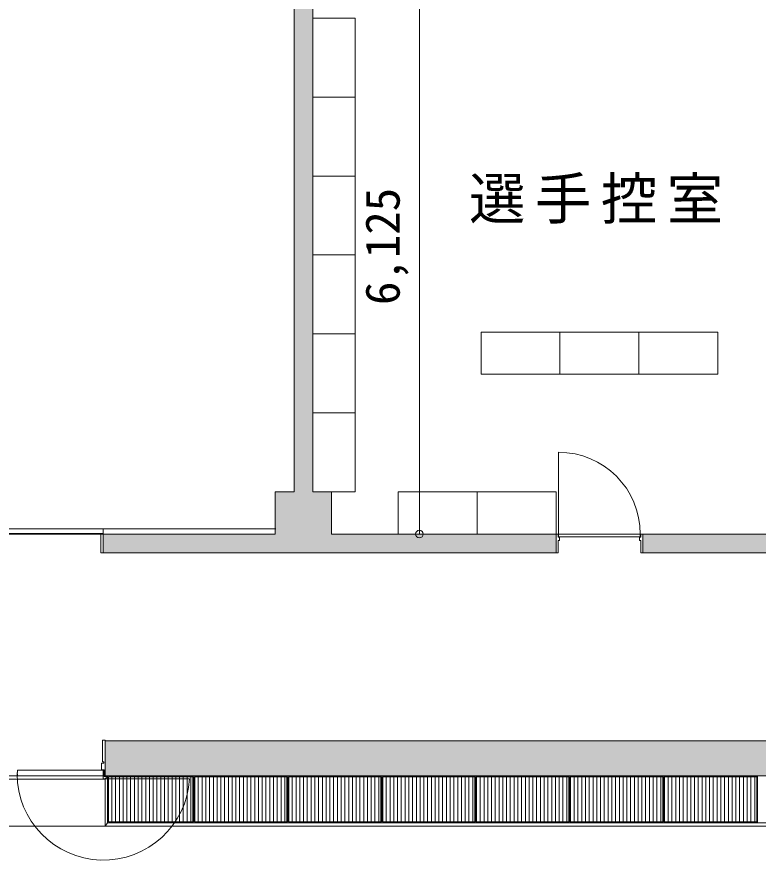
# Model space of a CAD drawing. Units: millimetres at full size, sheet at 1:200; details may follow other scales. Extents: x -96239 to 62349, y -170536 to 17264.
# Drawn here: x -17365 to -9478, y -52062 to -43087 of the extents above; entities that cross this region are included whole.
import ezdxf
from ezdxf.enums import TextEntityAlignment as Align

# ---------------------------------------------------------------- set-up
doc = ezdxf.new("R2010")
doc.units = ezdxf.units.MM
doc.header["$LTSCALE"] = 200
doc.header["$PDMODE"] = 32
doc.header["$PDSIZE"] = 80
for name, color, linetype, lineweight in [('0-1_躯体', 7, 'Continuous', 9), ('0-2_建具', 7, 'Continuous', 9), ('0-3_仕上', 4, 'Continuous', 5), ('0-5_設備機器', 7, 'Continuous', 9), ('0-6_寸法', 4, 'Continuous', 5)]:
    doc.layers.add(name, color=color, linetype=linetype, lineweight=lineweight)
doc.layers.add('0-4_室名', color=7, linetype='Continuous')
doc.styles.add('ＭＳ ゴシック', font='')
doc.styles.add('ＭＳ Ｐゴシック', font='')
doc.styles.get('ＭＳ ゴシック').set_extended_font_data('MS Gothic')
doc.styles.get('ＭＳ Ｐゴシック').set_extended_font_data('MS PGothic')

msp = doc.modelspace()

# ---------------------------------------------------------------- linework, layer by layer
at = {"layer": '0-1_躯体'}
for p, q in [((-14416.1, -43674.5), (-14416.1, -42466.2)), ((-14216.1, -43674.5), (-14216.1, -42466.2)), ((-14416.1, -43289.2), (-14416.1, -48141.2)), ((-14216.1, -43289.2), (-14216.1, -48141.2)), ((-14616.1, -48141.2), (-14416.1, -48141.2)), ((-14616.1, -48141.2), (-14616.1, -48591.2)), ((-14216.1, -48141.2), (-14016.1, -48141.2)), ((-14016.1, -48591.2), (-14016.1, -48141.2)), ((-14616.1, -48591.2), (-20316.1, -48591.2)), ((-16446.1, -48591.2), (-16446.1, -48791.2)), ((-14016.1, -48591.2), (-8316.1, -48591.2)), ((-11626.1, -48791.2), (-11626.1, -48591.2)), ((-10706.1, -48791.2), (-10706.1, -48591.2)), ((-11626.1, -48791.2), (-16446.1, -48791.2)), ((-10706.1, -48791.2), (-5871.1, -48791.2)), ((-16425.1, -50791.2), (-5457.6, -50791.2)), ((-19205.1, -51201.2), (-16425.1, -51201.2)), ((-19195.2, -51166.2), (-16435.1, -51166.2)), ((-16437.7, -51171.2), (-16435.1, -51166.2)), ((-16425.1, -51201.2), (-16400.1, -51166.2)), ((-16425.1, -51201.2), (-16425.1, -51701.2)), ((-16400.1, -51666.2), (-16400.1, -51166.2)), ((-16425.1, -51701.2), (-16400.1, -51666.2)), ((-16400.1, -51666.2), (-5482.6, -51666.2)), ((-3792.2, -51701.2), (-32816.1, -51701.2))]:
    msp.add_line(p, q, dxfattribs=at)
for points in [[(-16425.1, -50791.2), (-16425.1, -51166.2), (-5457.6, -51166.2)], [(-16437.7, -51171.2), (-16415.1, -51171.2), (-16415.1, -51166.2)]]:
    msp.add_lwpolyline(points, dxfattribs=at)
at = {"layer": '0-1_躯体', "color": 9}
for points in [[(-14216.1, -42466.2), (-14416.1, -42466.2), (-14216.1, -48141.2), (-14416.1, -48141.2)], [(-14016.1, -48141.2), (-14616.1, -48141.2), (-14016.1, -48591.2), (-14616.1, -48591.2)], [(-11626.1, -48591.2), (-16446.1, -48591.2), (-11626.1, -48791.2), (-16446.1, -48791.2)], [(-10706.1, -48791.2), (-8314.7, -48791.2), (-10706.1, -48591.2), (-8314.7, -48591.2)], [(-5457.6, -50791.2), (-16425.1, -50791.2), (-5457.6, -51166.2), (-16425.1, -51166.2)]]:
    msp.add_solid(points, dxfattribs=at)
at = {"layer": '0-2_建具', "color": 4, "lineweight": 5}
for p, q in [((-11601.1, -48591.2), (-11601.1, -47721.2)), ((-16446.1, -48536.2), (-14611.1, -48536.2)), ((-16445.1, -51196.2), (-16445.1, -51106.2)), ((-16445.1, -51196.2), (-15528.1, -51196.2))]:
    msp.add_line(p, q, dxfattribs=at)
at = {"layer": '0-2_建具'}
for p, q in [((-16446.1, -48536.2), (-19196.1, -48536.2)), ((-16446.1, -48536.2), (-16446.1, -48586.2)), ((-16471.1, -48591.2), (-16471.1, -48791.2)), ((-11626.1, -48591.2), (-11606.1, -48591.2)), ((-11626.1, -48591.2), (-11626.1, -48791.2)), ((-11606.1, -48591.2), (-11606.1, -48626.2)), ((-11606.1, -48626.2), (-11591.1, -48626.2)), ((-11601.1, -48591.2), (-11601.1, -48621.2)), ((-11601.1, -48591.2), (-10731.1, -48591.2)), ((-11601.1, -48621.2), (-10731.1, -48621.2)), ((-11591.1, -48626.2), (-11591.1, -48661.2)), ((-10741.1, -48626.2), (-10741.1, -48661.2)), ((-10731.1, -48591.2), (-10731.1, -48621.2)), ((-10706.1, -48591.2), (-10726.1, -48591.2)), ((-10706.1, -48591.2), (-10706.1, -48791.2)), ((-10741.1, -48661.2), (-10726.1, -48661.2)), ((-10726.1, -48661.2), (-10726.1, -48791.2)), ((-16446.1, -48791.2), (-16471.1, -48791.2)), ((-11606.1, -48791.2), (-11626.1, -48791.2)), ((-10706.1, -48791.2), (-10726.1, -48791.2)), ((-16425.1, -50786.2), (-16455.1, -50786.2)), ((-16455.1, -51016.2), (-16455.1, -50786.2)), ((-16425.1, -51166.2), (-16425.1, -50786.2)), ((-16465.1, -51101.2), (-16465.1, -51031.2)), ((-16440.1, -51016.2), (-16455.1, -51016.2)), ((-16440.1, -51031.2), (-16440.1, -51016.2)), ((-17363.6, -51143.7), (-17363.6, -51128.7)), ((-17357.6, -51128.7), (-17363.6, -51128.7)), ((-17357.6, -51143.7), (-17363.6, -51143.7)), ((-17357.6, -51128.7), (-17357.6, -51106.2)), ((-16445.1, -51106.2), (-17357.6, -51106.2)), ((-17357.6, -51166.2), (-17357.6, -51143.7)), ((-16435.1, -51101.2), (-16465.1, -51101.2)), ((-16435.1, -51166.1), (-16435.1, -51101.2)), ((-17357.6, -51166.2), (-16445.1, -51166.2)), ((-16437.7, -51171.2), (-16435.1, -51166.1)), ((-16415.1, -51171.2), (-16437.7, -51171.2)), ((-16415.1, -51166.2), (-16425.1, -51166.2)), ((-16415.1, -51171.2), (-16415.1, -51166.2))]:
    msp.add_line(p, q, dxfattribs=at)
for points in [[(-19196.1, -48536.2), (-19196.1, -48586.2), (-16446.1, -48586.2)], [(-16471.1, -48591.2), (-16446.1, -48591.2), (-16446.1, -48791.2)], [(-10726.1, -48591.2), (-10726.1, -48626.2), (-10741.1, -48626.2)], [(-11591.1, -48661.2), (-11606.1, -48661.2), (-11606.1, -48791.2)], [(-16440.1, -51031.2), (-16465.1, -51031.2), (-16440.1, -51031.2)]]:
    msp.add_lwpolyline(points, dxfattribs=at)
at = {"layer": '0-2_建具', "color": 4, "lineweight": 5}
for centre, radius, start, end in [((-11601.1, -48591.2), 870, 0, 90), ((-16445.1, -51143.7), 918.5, 180, 356.72328)]:
    msp.add_arc(centre, radius, start, end, dxfattribs=at)
at = {"layer": '0-3_仕上', "color": 7, "lineweight": 9}
for p, q in [((-15492.1, -51176.2), (-16390.1, -51176.2)), ((-15492.1, -51176.2), (-15492.1, -51656.2)), ((-15482.6, -51166.2), (-15482.6, -51666.2)), ((-15472.6, -51176.2), (-15472.6, -51656.2)), ((-14492.1, -51176.2), (-15472.6, -51176.2)), ((-14492.1, -51176.2), (-14492.1, -51656.2)), ((-14472.6, -51176.2), (-14472.6, -51656.2)), ((-13492.1, -51176.2), (-14472.6, -51176.2)), ((-13492.1, -51176.2), (-13492.1, -51656.2)), ((-13472.6, -51176.2), (-13472.6, -51656.2)), ((-12492.1, -51176.2), (-13472.6, -51176.2)), ((-12492.1, -51176.2), (-12492.1, -51656.2)), ((-12472.6, -51176.2), (-12472.6, -51656.2)), ((-11492.1, -51176.2), (-12472.6, -51176.2)), ((-11492.1, -51176.2), (-11492.1, -51656.2)), ((-11472.6, -51176.2), (-11472.6, -51656.2)), ((-10492.1, -51176.2), (-11472.6, -51176.2)), ((-10492.1, -51176.2), (-10492.1, -51656.2)), ((-10472.6, -51176.2), (-10472.6, -51656.2)), ((-9492.1, -51176.2), (-10472.6, -51176.2)), ((-9492.1, -51176.2), (-9492.1, -51656.2)), ((-15482.6, -51666.2), (-16400.1, -51666.2)), ((-14492.1, -51656.2), (-15472.6, -51656.2)), ((-13492.1, -51656.2), (-14472.6, -51656.2)), ((-12492.1, -51656.2), (-13472.6, -51656.2)), ((-11492.1, -51656.2), (-12472.6, -51656.2)), ((-10492.1, -51656.2), (-11472.6, -51656.2)), ((-9492.1, -51656.2), (-10472.6, -51656.2))]:
    msp.add_line(p, q, dxfattribs=at)
at = {"layer": '0-3_仕上'}
for p, q in [((-16354.4, -51176.2), (-16354.4, -51656.2)), ((-16314.4, -51176.2), (-16314.4, -51656.2)), ((-16274.4, -51176.2), (-16274.4, -51656.2)), ((-16234.4, -51176.2), (-16234.4, -51656.2)), ((-16194.4, -51176.2), (-16194.4, -51656.2)), ((-16154.4, -51176.2), (-16154.4, -51656.2)), ((-16114.4, -51176.2), (-16114.4, -51656.2)), ((-16074.4, -51176.2), (-16074.4, -51656.2)), ((-16034.4, -51176.2), (-16034.4, -51656.2)), ((-15994.4, -51176.2), (-15994.4, -51656.2)), ((-15954.4, -51176.2), (-15954.4, -51656.2)), ((-15914.4, -51176.2), (-15914.4, -51656.2)), ((-15874.4, -51176.2), (-15874.4, -51656.2)), ((-15834.4, -51176.2), (-15834.4, -51656.2)), ((-15794.4, -51176.2), (-15794.4, -51656.2)), ((-15754.4, -51176.2), (-15754.4, -51656.2)), ((-15714.4, -51176.2), (-15714.4, -51656.2)), ((-15674.4, -51176.2), (-15674.4, -51656.2)), ((-15634.4, -51176.2), (-15634.4, -51656.2)), ((-15594.4, -51176.2), (-15594.4, -51656.2)), ((-15554.4, -51176.2), (-15554.4, -51656.2)), ((-15514.4, -51176.2), (-15514.4, -51656.2)), ((-15434.4, -51176.2), (-15434.4, -51656.2)), ((-15394.4, -51176.2), (-15394.4, -51656.2)), ((-15354.4, -51176.2), (-15354.4, -51656.2)), ((-15314.4, -51176.2), (-15314.4, -51656.2)), ((-15274.4, -51176.2), (-15274.4, -51656.2)), ((-15234.4, -51176.2), (-15234.4, -51656.2)), ((-15194.4, -51176.2), (-15194.4, -51656.2)), ((-15154.4, -51176.2), (-15154.4, -51656.2)), ((-15114.4, -51176.2), (-15114.4, -51656.2)), ((-15074.4, -51176.2), (-15074.4, -51656.2)), ((-15034.4, -51176.2), (-15034.4, -51656.2)), ((-14994.4, -51176.2), (-14994.4, -51656.2)), ((-14954.4, -51176.2), (-14954.4, -51656.2)), ((-14914.4, -51176.2), (-14914.4, -51656.2)), ((-14874.4, -51176.2), (-14874.4, -51656.2)), ((-14834.4, -51176.2), (-14834.4, -51656.2)), ((-14794.4, -51176.2), (-14794.4, -51656.2)), ((-14754.4, -51176.2), (-14754.4, -51656.2)), ((-14714.4, -51176.2), (-14714.4, -51656.2)), ((-14674.4, -51176.2), (-14674.4, -51656.2)), ((-14634.4, -51176.2), (-14634.4, -51656.2)), ((-14594.4, -51176.2), (-14594.4, -51656.2)), ((-14554.4, -51176.2), (-14554.4, -51656.2)), ((-14514.4, -51176.2), (-14514.4, -51656.2)), ((-14434.4, -51176.2), (-14434.4, -51656.2)), ((-14394.4, -51176.2), (-14394.4, -51656.2)), ((-14354.4, -51176.2), (-14354.4, -51656.2)), ((-14314.4, -51176.2), (-14314.4, -51656.2)), ((-14274.4, -51176.2), (-14274.4, -51656.2)), ((-14234.4, -51176.2), (-14234.4, -51656.2)), ((-14194.4, -51176.2), (-14194.4, -51656.2)), ((-14154.4, -51176.2), (-14154.4, -51656.2)), ((-14114.4, -51176.2), (-14114.4, -51656.2)), ((-14074.4, -51176.2), (-14074.4, -51656.2)), ((-14034.4, -51176.2), (-14034.4, -51656.2)), ((-13994.4, -51176.2), (-13994.4, -51656.2)), ((-13954.4, -51176.2), (-13954.4, -51656.2)), ((-13914.4, -51176.2), (-13914.4, -51656.2)), ((-13874.4, -51176.2), (-13874.4, -51656.2)), ((-13834.4, -51176.2), (-13834.4, -51656.2)), ((-13794.4, -51176.2), (-13794.4, -51656.2)), ((-13754.4, -51176.2), (-13754.4, -51656.2)), ((-13714.4, -51176.2), (-13714.4, -51656.2)), ((-13674.4, -51176.2), (-13674.4, -51656.2)), ((-13634.4, -51176.2), (-13634.4, -51656.2)), ((-13594.4, -51176.2), (-13594.4, -51656.2)), ((-13554.4, -51176.2), (-13554.4, -51656.2)), ((-13514.4, -51176.2), (-13514.4, -51656.2)), ((-13434.4, -51176.2), (-13434.4, -51656.2)), ((-13394.4, -51176.2), (-13394.4, -51656.2)), ((-13354.4, -51176.2), (-13354.4, -51656.2)), ((-13314.4, -51176.2), (-13314.4, -51656.2)), ((-13274.4, -51176.2), (-13274.4, -51656.2)), ((-13234.4, -51176.2), (-13234.4, -51656.2)), ((-13194.4, -51176.2), (-13194.4, -51656.2)), ((-13154.4, -51176.2), (-13154.4, -51656.2)), ((-13114.4, -51176.2), (-13114.4, -51656.2)), ((-13074.4, -51176.2), (-13074.4, -51656.2)), ((-13034.4, -51176.2), (-13034.4, -51656.2)), ((-12994.4, -51176.2), (-12994.4, -51656.2)), ((-12954.4, -51176.2), (-12954.4, -51656.2)), ((-12914.4, -51176.2), (-12914.4, -51656.2)), ((-12874.4, -51176.2), (-12874.4, -51656.2)), ((-12834.4, -51176.2), (-12834.4, -51656.2)), ((-12794.4, -51176.2), (-12794.4, -51656.2)), ((-12754.4, -51176.2), (-12754.4, -51656.2)), ((-12714.4, -51176.2), (-12714.4, -51656.2)), ((-12674.4, -51176.2), (-12674.4, -51656.2)), ((-12634.4, -51176.2), (-12634.4, -51656.2)), ((-12594.4, -51176.2), (-12594.4, -51656.2)), ((-12554.4, -51176.2), (-12554.4, -51656.2)), ((-12514.4, -51176.2), (-12514.4, -51656.2)), ((-12434.4, -51176.2), (-12434.4, -51656.2)), ((-12394.4, -51176.2), (-12394.4, -51656.2)), ((-12354.4, -51176.2), (-12354.4, -51656.2)), ((-12314.4, -51176.2), (-12314.4, -51656.2)), ((-12274.4, -51176.2), (-12274.4, -51656.2)), ((-12234.4, -51176.2), (-12234.4, -51656.2)), ((-12194.4, -51176.2), (-12194.4, -51656.2)), ((-12154.4, -51176.2), (-12154.4, -51656.2)), ((-12114.4, -51176.2), (-12114.4, -51656.2)), ((-12074.4, -51176.2), (-12074.4, -51656.2)), ((-12034.4, -51176.2), (-12034.4, -51656.2)), ((-11994.4, -51176.2), (-11994.4, -51656.2)), ((-11954.4, -51176.2), (-11954.4, -51656.2)), ((-11914.4, -51176.2), (-11914.4, -51656.2)), ((-11874.4, -51176.2), (-11874.4, -51656.2)), ((-11834.4, -51176.2), (-11834.4, -51656.2)), ((-11794.4, -51176.2), (-11794.4, -51656.2)), ((-11754.4, -51176.2), (-11754.4, -51656.2)), ((-11714.4, -51176.2), (-11714.4, -51656.2)), ((-11674.4, -51176.2), (-11674.4, -51656.2)), ((-11634.4, -51176.2), (-11634.4, -51656.2)), ((-11594.4, -51176.2), (-11594.4, -51656.2)), ((-11554.4, -51176.2), (-11554.4, -51656.2)), ((-11514.4, -51176.2), (-11514.4, -51656.2)), ((-11434.4, -51176.2), (-11434.4, -51656.2)), ((-11394.4, -51176.2), (-11394.4, -51656.2)), ((-11354.4, -51176.2), (-11354.4, -51656.2)), ((-11314.4, -51176.2), (-11314.4, -51656.2)), ((-11274.4, -51176.2), (-11274.4, -51656.2)), ((-11234.4, -51176.2), (-11234.4, -51656.2)), ((-11194.4, -51176.2), (-11194.4, -51656.2)), ((-11154.4, -51176.2), (-11154.4, -51656.2)), ((-11114.4, -51176.2), (-11114.4, -51656.2)), ((-11074.4, -51176.2), (-11074.4, -51656.2)), ((-11034.4, -51176.2), (-11034.4, -51656.2)), ((-10994.4, -51176.2), (-10994.4, -51656.2)), ((-10954.4, -51176.2), (-10954.4, -51656.2)), ((-10914.4, -51176.2), (-10914.4, -51656.2)), ((-10874.4, -51176.2), (-10874.4, -51656.2)), ((-10834.4, -51176.2), (-10834.4, -51656.2)), ((-10794.4, -51176.2), (-10794.4, -51656.2)), ((-10754.4, -51176.2), (-10754.4, -51656.2)), ((-10714.4, -51176.2), (-10714.4, -51656.2)), ((-10674.4, -51176.2), (-10674.4, -51656.2)), ((-10634.4, -51176.2), (-10634.4, -51656.2)), ((-10594.4, -51176.2), (-10594.4, -51656.2)), ((-10554.4, -51176.2), (-10554.4, -51656.2)), ((-10514.4, -51176.2), (-10514.4, -51656.2)), ((-10434.4, -51176.2), (-10434.4, -51656.2)), ((-10394.4, -51176.2), (-10394.4, -51656.2)), ((-10354.4, -51176.2), (-10354.4, -51656.2)), ((-10314.4, -51176.2), (-10314.4, -51656.2)), ((-10274.4, -51176.2), (-10274.4, -51656.2)), ((-10234.4, -51176.2), (-10234.4, -51656.2)), ((-10194.4, -51176.2), (-10194.4, -51656.2)), ((-10154.4, -51176.2), (-10154.4, -51656.2)), ((-10114.4, -51176.2), (-10114.4, -51656.2)), ((-10074.4, -51176.2), (-10074.4, -51656.2)), ((-10034.4, -51176.2), (-10034.4, -51656.2)), ((-9994.4, -51176.2), (-9994.4, -51656.2)), ((-9954.4, -51176.2), (-9954.4, -51656.2)), ((-9914.4, -51176.2), (-9914.4, -51656.2)), ((-9874.4, -51176.2), (-9874.4, -51656.2)), ((-9834.4, -51176.2), (-9834.4, -51656.2)), ((-9794.4, -51176.2), (-9794.4, -51656.2)), ((-9754.4, -51176.2), (-9754.4, -51656.2)), ((-9714.4, -51176.2), (-9714.4, -51656.2)), ((-9674.4, -51176.2), (-9674.4, -51656.2)), ((-9634.4, -51176.2), (-9634.4, -51656.2)), ((-9594.4, -51176.2), (-9594.4, -51656.2)), ((-9554.4, -51176.2), (-9554.4, -51656.2)), ((-9514.4, -51176.2), (-9514.4, -51656.2))]:
    msp.add_line(p, q, dxfattribs=at)
at = {"layer": '0-3_仕上', "color": 7, "lineweight": 9}
for points in [[(-15482.6, -51166.2), (-16400.1, -51166.2), (-16400.1, -51666.2)], [(-15492.1, -51656.2), (-16390.1, -51656.2), (-16390.1, -51176.2)], [(-14482.6, -51166.2), (-14482.6, -51666.2), (-15482.6, -51666.2)], [(-14482.6, -51166.2), (-15482.6, -51166.2), (-15482.6, -51666.2)], [(-13482.6, -51166.2), (-13482.6, -51666.2), (-14482.6, -51666.2)], [(-13482.6, -51166.2), (-14482.6, -51166.2), (-14482.6, -51666.2)], [(-12482.6, -51166.2), (-12482.6, -51666.2), (-13482.6, -51666.2)], [(-12482.6, -51166.2), (-13482.6, -51166.2), (-13482.6, -51666.2)], [(-11482.6, -51166.2), (-11482.6, -51666.2), (-12482.6, -51666.2)], [(-11482.6, -51166.2), (-12482.6, -51166.2), (-12482.6, -51666.2)], [(-10482.6, -51166.2), (-10482.6, -51666.2), (-11482.6, -51666.2)], [(-10482.6, -51166.2), (-11482.6, -51166.2), (-11482.6, -51666.2)], [(-9482.6, -51166.2), (-9482.6, -51666.2), (-10482.6, -51666.2)], [(-9482.6, -51166.2), (-10482.6, -51166.2), (-10482.6, -51666.2)], [(-8482.6, -51166.2), (-8482.6, -51666.2), (-9482.6, -51666.2)], [(-8482.6, -51166.2), (-9482.6, -51166.2), (-9482.6, -51666.2)]]:
    msp.add_lwpolyline(points, dxfattribs=at)
at = {"layer": '0-5_設備機器', "color": 2, "lineweight": 5}
for p, q in [((-11586.1, -46441.2), (-11586.1, -46891.2)), ((-10746.1, -46441.2), (-10746.1, -46891.2)), ((-9906.1, -46441.2), (-9906.1, -46891.2)), ((-11586.1, -46891.2), (-10746.1, -46891.2)), ((-11626.1, -48141.2), (-11626.1, -48591.2))]:
    msp.add_line(p, q, dxfattribs=at)
for points in [[(-13766.1, -43101.2), (-14216.1, -43101.2), (-14216.1, -43941.2), (-13766.1, -43941.2)], [(-13766.1, -43941.2), (-14216.1, -43941.2), (-14216.1, -44781.2), (-13766.1, -44781.2)], [(-13766.1, -44781.2), (-14216.1, -44781.2), (-14216.1, -45621.2), (-13766.1, -45621.2)], [(-13766.1, -45621.2), (-14216.1, -45621.2), (-14216.1, -46461.2), (-13766.1, -46461.2)], [(-13766.1, -46461.2), (-14216.1, -46461.2), (-14216.1, -47301.2), (-13766.1, -47301.2)], [(-11586.1, -46891.2), (-11586.1, -46441.2), (-12426.1, -46441.2), (-12426.1, -46891.2)], [(-13766.1, -47301.2), (-14216.1, -47301.2), (-14216.1, -48141.2), (-13766.1, -48141.2)], [(-12466.1, -48591.2), (-12466.1, -48141.2), (-13306.1, -48141.2), (-13306.1, -48591.2)], [(-11626.1, -48591.2), (-11626.1, -48141.2), (-12466.1, -48141.2), (-12466.1, -48591.2)]]:
    msp.add_lwpolyline(points, close=True, dxfattribs=at)
for points in [[(-10746.1, -46891.2), (-10746.1, -46441.2), (-11586.1, -46441.2)], [(-9906.1, -46441.2), (-10746.1, -46441.2), (-10746.1, -46891.2), (-9906.1, -46891.2)]]:
    msp.add_lwpolyline(points, dxfattribs=at)
at = {"layer": '0-6_寸法'}
msp.add_line((-13081.7, -42466.2), (-13081.7, -48591.2), dxfattribs=at)
msp.add_point((-13081.7, -48591.2), dxfattribs=at)

# ---------------------------------------------------------------- texts
at = {"layer": '0-4_室名', "insert": (-12554.7, -45289.7), "char_height": 439.9, "attachment_point": 7, "style": 'ＭＳ Ｐゴシック'}
msp.add_mtext('\\T1.17;選手控室', dxfattribs=at)
at = {"layer": '0-6_寸法', "style": 'ＭＳ ゴシック'}
msp.add_text('6,125', height=366.6, rotation=90, dxfattribs=at).set_placement((-13181.7, -46153.7), align=Align.BOTTOM_LEFT)

doc.saveas('drawing.dxf')
